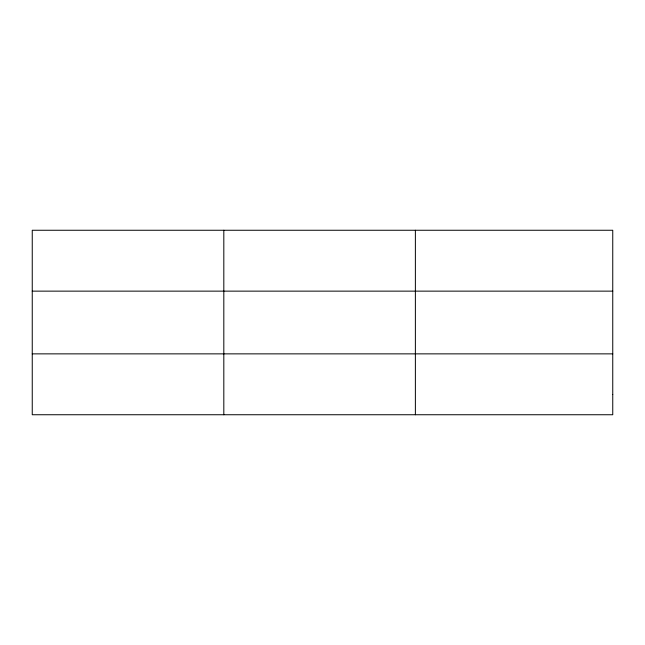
<?xml version="1.0" encoding="UTF-8"?>
<svg xmlns="http://www.w3.org/2000/svg" width="645" height="645" viewBox="0 0 645 645"><rect width="100%" height="100%" fill="white"/><g stroke="black" fill="none" stroke-linecap="round" stroke-linejoin="round"><path stroke-width="0.97" d="M223.815 230.257L223.815 414.743M415.38 230.257L415.38 414.743M32.25 291.137L612.75 291.137M32.25 353.863L612.75 353.863M612.75 394.45L612.75 414.743L32.25 414.743L32.25 230.257L612.75 230.257L612.75 394.45"/></g></svg>
